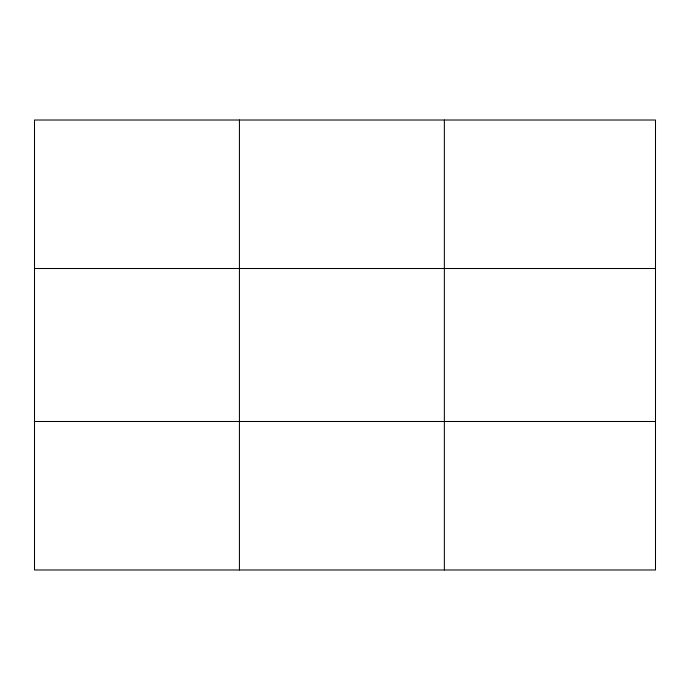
<?xml version="1.0" encoding="UTF-8"?>
<svg xmlns="http://www.w3.org/2000/svg" width="690" height="690" viewBox="0 0 690 690"><rect width="100%" height="100%" fill="white"/><g stroke="black" fill="none" stroke-linecap="round" stroke-linejoin="round"><path stroke-width="1.03" d="M239.43 569.983L239.43 120.017M444.36 569.983L444.36 120.017M34.5 268.505L655.5 268.505M34.5 421.495L655.5 421.495M655.5 520.484L655.5 569.983L34.5 569.983L34.5 120.017L655.5 120.017L655.5 520.484"/></g></svg>
